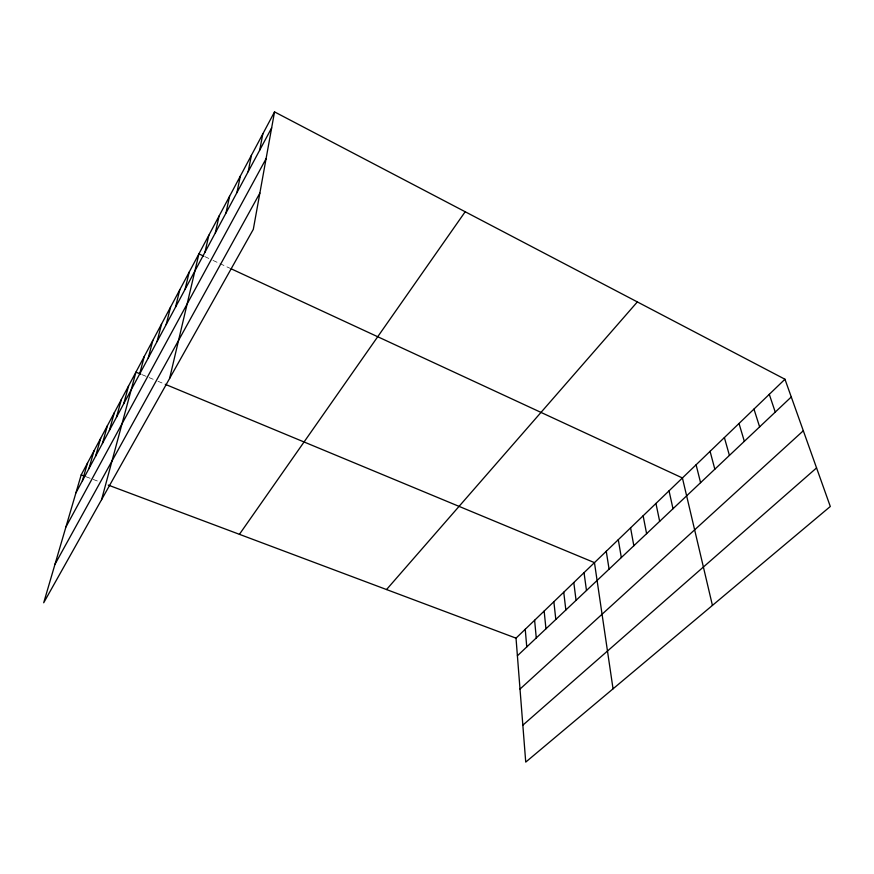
<?xml version="1.0" encoding="UTF-8"?>
<svg xmlns="http://www.w3.org/2000/svg" width="874" height="874" viewBox="0 0 874 874"><rect width="100%" height="100%" fill="white"/><g stroke="black" fill="none" stroke-linecap="round" stroke-linejoin="round"><path stroke-width="0.66" stroke-dasharray="4.37 3.28" d="M86.056 476.756L98.227 481.323M142.069 374.673L155.561 380.277M158.008 381.293L164.05 383.806M204.811 256.606L211.89 259.884M213.059 260.43L229.818 268.198"/><path stroke-width="1.31" d="M274.534 111.894L253.307 229.349L43.7 602.776L81.184 474.921L274.534 111.894L784.961 379.24L830.3 506.483L525.733 762.106L516.021 638.151L784.961 379.24M259.731 150.099L262.823 133.897M248.15 171.686L251.428 155.288M236.898 192.673L240.35 176.089M225.962 213.081L229.567 196.322M215.321 232.921L219.079 216.02M204.964 252.236L208.864 235.193M169.589 378.508L198.922 253.875L203.631 256.06M185.059 289.349L189.232 272.065M175.499 307.189L179.782 289.797M166.18 324.56L170.572 307.091M157.091 341.505L161.592 323.948M148.23 358.023L152.83 340.401M139.589 374.138L144.286 356.45M101.581 499.655L135.94 372.127L140.845 374.159M123.737 403.712L128.587 385.926M116.46 417.269L121.388 399.451M109.348 430.532L114.341 412.681M102.389 443.522L107.436 425.649M95.561 456.239L100.674 438.344M88.886 468.704L94.042 450.787M82.342 480.908L87.553 462.98M75.929 492.86L271.65 127.877M65.932 526.956L266.078 158.707M54.996 564.265L259.862 193.099M239.421 534.32L465.197 211.748M386.537 589.546L637.343 301.923M517.408 655.773L791.276 396.96M520.008 689.062L803.315 430.762M522.838 725.169L816.556 467.918M81.184 474.921L84.844 476.297M108.267 485.092L516.021 638.151M165.262 384.309L594.462 562.638L613.045 688.832M231.042 268.755L682.419 477.958L712.43 605.409M769.284 394.338L775.26 412.091M753.967 409.076L759.615 426.873M739.011 423.486L744.342 441.315M724.382 437.568L729.419 455.42M710.081 451.334L714.834 469.196M696.097 464.793L700.577 482.677M669.036 490.838L673.002 508.734M655.948 503.446L659.662 521.341M643.133 515.791L646.607 533.675M630.58 527.874L633.836 545.747M618.289 539.695L621.327 557.568M606.25 551.286L609.08 569.138M584.029 572.678L586.487 590.496M573.792 582.532L576.075 600.329M563.741 592.222L565.849 609.986M553.854 601.727L555.82 619.469M544.152 611.079L545.955 628.788M534.615 620.256L536.275 637.944M525.241 629.28L526.76 646.935"/></g></svg>
